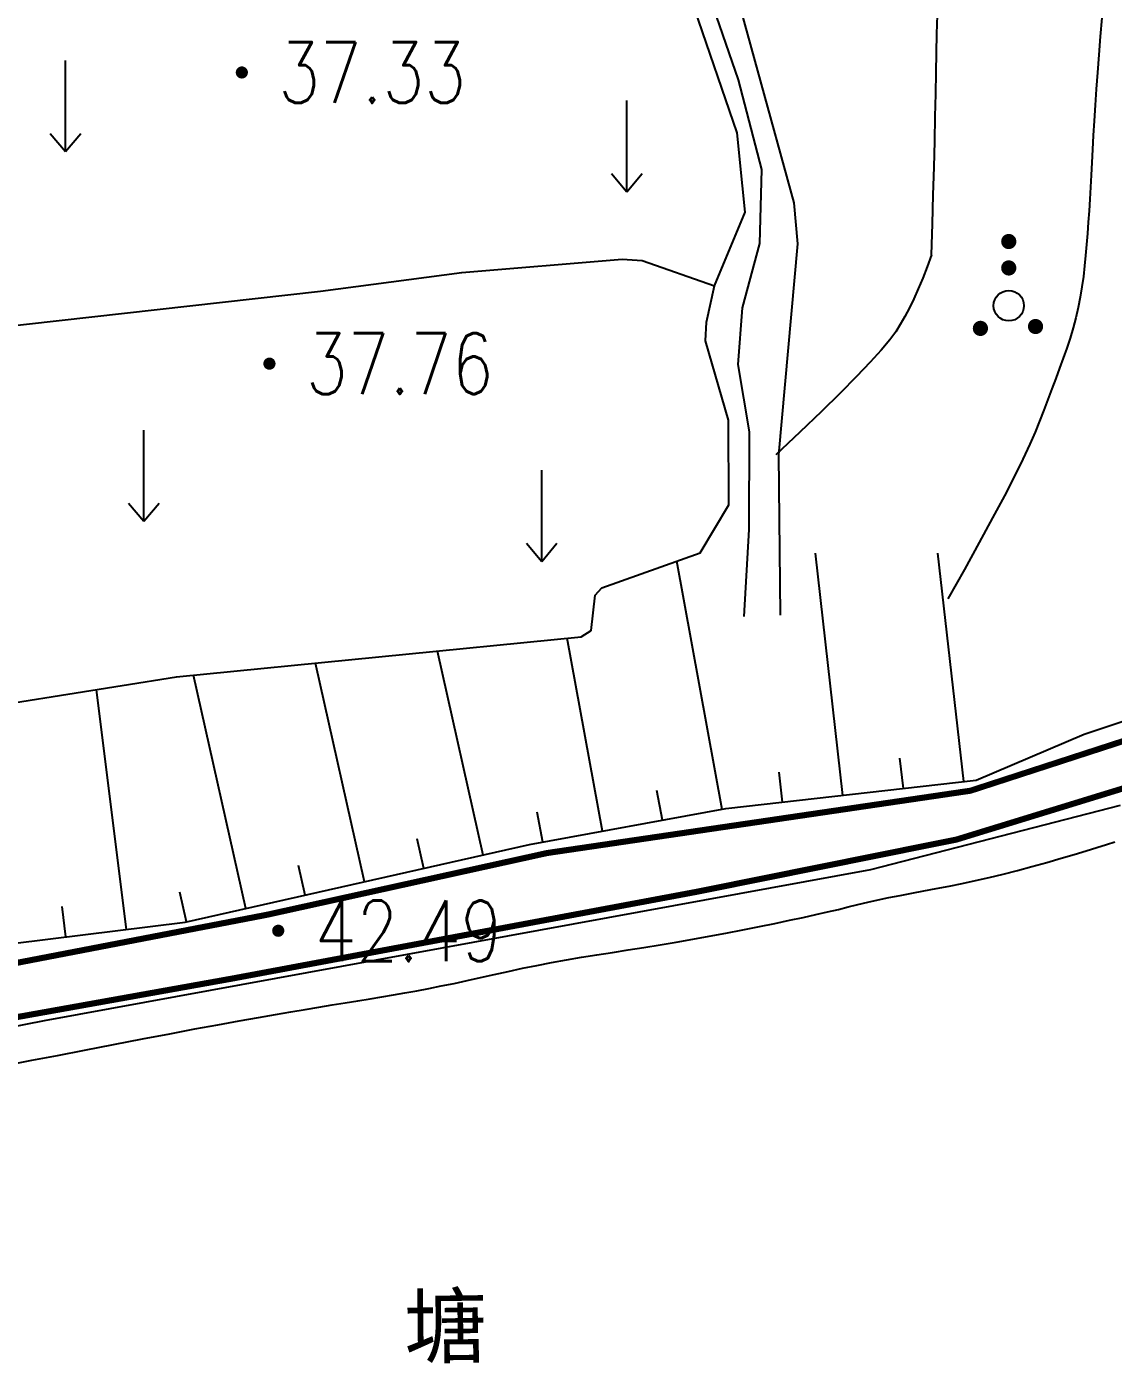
# Model space of a CAD drawing. Extents: x 39624947 to 39626627, y 3418539 to 3418836.
# Drawn here: x 39626481.72 to 39626517.46, y 3418725.36 to 3418769.32 of the extents above; entities that cross this region are included whole.
import ezdxf
from ezdxf.enums import TextEntityAlignment as Align

# ---------------------------------------------------------------- set-up
doc = ezdxf.new("R2010")
doc.units = 0
doc.layers.get('0').update_dxf_attribs({"linetype": 'CONTINUOUS'})
for name, color, linetype in [('DLSS', 4, 'CONTINUOUS'), ('GCD', 7, 'CONTINUOUS'), ('PUB_WALL', 9, 'CONTINUOUS')]:
    doc.layers.add(name, color=color, linetype=linetype)
doc.styles.add('HZ', font='rs.shx', dxfattribs={"width": 0.8, "bigfont": 'hztxt.shx'})
doc.styles.add('等线体', font='simhei.ttf')

# ---------------------------------------------------------------- blocks, each defined once
blk = doc.blocks.new('GC160')
at = {"const_width": 0.25}
for points in [[(1.584, 3.353, 1), (1.834, 3.353, 1)], [(1.584, 2.484, 1), (1.834, 2.484, 1)], [(0.652, 0.496, 1), (0.902, 0.496, 1)], [(2.464, 0.558, 1), (2.714, 0.558, 1)]]:
    blk.add_lwpolyline(points, format="xyb", close=True, dxfattribs=at)
blk.add_circle((1.709, 1.242), 0.5)
blk = doc.blocks.new('GC120')
for p, q in [((0, 0), (0, 3)), ((-0.5, 0.6), (0, 0)), ((0, 0), (0.5, 0.6))]:
    blk.add_line(p, q)
blk = doc.blocks.new('GC200')
at = {"linetype": 'Continuous', "const_width": 0.2, "flags": 128}
blk.add_lwpolyline([(-0.1, 0, 1), (0.1, 0, 1)], format="xyb", close=True, dxfattribs=at)
blk = doc.blocks.new('333377777')
at = {"layer": 'PUB_WALL', "color": 252, "ltscale": 0.01}
for p, q in [((39623252.681, 3417547.801, 51.487), (39623251.189, 3417555.964, 51.487)), ((39623256.654, 3417548.263, 51.487), (39623255.746, 3417556.23, 51.487)), ((39623260.628, 3417548.716, 51.487), (39623259.772, 3417556.223, 51.487)), ((39623248.746, 3417547.082, 51.487), (39623247.585, 3417553.432, 51.487)), ((39623244.824, 3417546.301, 51.487), (39623243.316, 3417553.008, 51.487)), ((39623240.922, 3417545.423, 51.487), (39623239.305, 3417552.61, 51.487)), ((39623237.019, 3417544.546, 51.487), (39623235.295, 3417552.212, 51.487)), ((39623233.084, 3417543.856, 51.487), (39623232.107, 3417551.738, 51.487)), ((39623258.641, 3417548.49, 51.487), (39623258.528, 3417549.483, 51.487)), ((39623254.667, 3417548.037, 51.487), (39623254.554, 3417549.03, 51.487)), ((39623250.714, 3417547.442, 51.487), (39623250.534, 3417548.425, 51.487)), ((39623246.779, 3417546.722, 51.487), (39623246.599, 3417547.706, 51.487)), ((39623242.873, 3417545.862, 51.487), (39623242.653, 3417546.838, 51.487)), ((39623238.97, 3417544.985, 51.487), (39623238.751, 3417545.96, 51.487)), ((39623235.068, 3417544.107, 51.487), (39623234.848, 3417545.083, 51.487)), ((39623231.099, 3417543.609, 51.487), (39623230.976, 3417544.602, 51.487))]:
    blk.add_line(p, q, dxfattribs=at)
for points, elevation in [([(39623259.563, 3417566.039), (39623259.595, 3417567.054), (39623259.623, 3417568.016), (39623259.649, 3417568.925), (39623259.671, 3417569.782), (39623259.69, 3417570.586), (39623259.705, 3417571.338), (39623259.718, 3417572.037), (39623259.727, 3417572.683), (39623259.74, 3417573.303), (39623259.762, 3417573.923)], 39), ([(39623265.17, 3417573.839), (39623265.115, 3417573.219), (39623265.068, 3417572.619), (39623265.025, 3417572.041), (39623264.986, 3417571.487), (39623264.95, 3417570.956), (39623264.917, 3417570.45), (39623264.887, 3417569.967), (39623264.86, 3417569.507), (39623264.836, 3417569.071), (39623264.815, 3417568.659), (39623264.795, 3417568.263), (39623264.773, 3417567.873), (39623264.749, 3417567.489), (39623264.723, 3417567.112), (39623264.695, 3417566.742), (39623264.666, 3417566.379), (39623264.634, 3417566.022), (39623264.601, 3417565.672), (39623264.562, 3417565.327), (39623264.514, 3417564.984), (39623264.455, 3417564.643), (39623264.387, 3417564.305), (39623264.308, 3417563.969), (39623264.22, 3417563.635), (39623264.122, 3417563.304), (39623264.014, 3417562.975), (39623263.9, 3417562.645), (39623263.781, 3417562.311), (39623263.657, 3417561.972), (39623263.529, 3417561.628), (39623263.397, 3417561.281), (39623263.261, 3417560.929), (39623263.12, 3417560.572), (39623262.975, 3417560.211), (39623262.801, 3417559.808), (39623262.574, 3417559.323), (39623262.295, 3417558.758), (39623261.962, 3417558.112), (39623261.577, 3417557.385), (39623261.138, 3417556.578), (39623260.646, 3417555.69), (39623260.102, 3417554.721)], 40), ([(39623227.578, 3417551.016), (39623234.739, 3417552.157), (39623248.045, 3417553.478), (39623248.372, 3417553.685), (39623248.504, 3417554.844), (39623248.724, 3417555.09), (39623251.96, 3417556.237), (39623252.899, 3417557.813), (39623252.888, 3417560.602), (39623252.136, 3417563.206), (39623252.163, 3417563.828), (39623252.433, 3417565.025), (39623253.437, 3417567.444), (39623253.347, 3417568.305), (39623253.178, 3417570.047), (39623251.786, 3417574.107)], 51.487), ([(39623252.386, 3417574.175), (39623253.208, 3417571.8), (39623253.97, 3417568.849), (39623253.908, 3417566.41), (39623253.334, 3417564.298), (39623253.193, 3417562.428), (39623253.572, 3417560.222), (39623253.561, 3417557.008), (39623253.394, 3417554.143)], 51.487), ([(39623216.778, 3417566.679), (39623220.362, 3417565.322), (39623224.657, 3417564.107), (39623228.71, 3417563.633), (39623239.466, 3417564.84), (39623244.114, 3417565.457), (39623249.389, 3417565.895), (39623250.047, 3417565.855), (39623252.433, 3417565.025)], 51.487), ([(39623261.038, 3417548.763), (39623264.589, 3417550.275), (39623275.208, 3417553.825)], 51.487), ([(39623265.769, 3417547.933), (39623257.555, 3417545.817), (39623230.386, 3417540.844), (39623215.618, 3417537.951)], 51.487), ([(39623205.558, 3417538.292), (39623210.667, 3417539.522), (39623216.664, 3417541.061), (39623225.971, 3417542.974), (39623235.014, 3417544.095), (39623246.339, 3417546.642), (39623252.807, 3417547.825), (39623261.038, 3417548.763)], 51.487)]:
    blk.add_lwpolyline(points, dxfattribs=dict(at, elevation=elevation))
for points in [[(39623254.603, 3417554.185), (39623254.547, 3417559.464), (39623255.173, 3417566.4), (39623255.044, 3417567.751), (39623252.655, 3417576.444), (39623252.579, 3417577.508), (39623257.102, 3417591.065), (39623257.229, 3417594.981), (39623256.735, 3417596.336), (39623256.683, 3417597.211), (39623260.22, 3417603.411), (39623263.54, 3417610.256), (39623264.05, 3417614.21), (39623264.094, 3417615.539), (39623262.158, 3417623.343)], [(39623259.563, 3417566.039), (39623259.421, 3417565.646), (39623259.277, 3417565.275), (39623259.132, 3417564.925), (39623258.986, 3417564.597), (39623258.839, 3417564.291), (39623258.69, 3417564.007), (39623258.54, 3417563.744), (39623258.388, 3417563.503), (39623258.194, 3417563.239), (39623257.914, 3417562.906), (39623257.549, 3417562.504), (39623257.099, 3417562.033), (39623256.564, 3417561.493), (39623255.943, 3417560.885), (39623255.238, 3417560.208), (39623254.447, 3417559.462)], [(39623229.206, 3417539.405), (39623229.98, 3417539.55), (39623230.815, 3417539.709), (39623231.711, 3417539.881), (39623232.667, 3417540.067), (39623233.621, 3417540.252), (39623234.511, 3417540.423), (39623235.336, 3417540.579), (39623236.097, 3417540.721), (39623236.794, 3417540.849), (39623237.426, 3417540.962), (39623237.994, 3417541.061), (39623238.498, 3417541.145), (39623238.963, 3417541.222), (39623239.416, 3417541.296), (39623239.856, 3417541.369), (39623240.284, 3417541.439), (39623240.699, 3417541.508), (39623241.102, 3417541.574), (39623241.492, 3417541.639), (39623241.87, 3417541.702), (39623242.247, 3417541.766), (39623242.634, 3417541.836), (39623243.033, 3417541.912), (39623243.441, 3417541.993), (39623243.861, 3417542.079), (39623244.291, 3417542.171), (39623244.732, 3417542.269), (39623245.183, 3417542.371), (39623245.644, 3417542.475), (39623246.112, 3417542.576), (39623246.587, 3417542.672), (39623247.069, 3417542.765), (39623247.558, 3417542.854), (39623248.055, 3417542.939), (39623248.559, 3417543.021), (39623249.07, 3417543.099), (39623249.587, 3417543.177), (39623250.11, 3417543.26), (39623250.639, 3417543.346), (39623251.172, 3417543.437), (39623251.712, 3417543.532), (39623252.256, 3417543.631), (39623252.806, 3417543.734), (39623253.362, 3417543.842), (39623253.904, 3417543.949), (39623254.415, 3417544.053), (39623254.895, 3417544.153), (39623255.344, 3417544.248), (39623255.761, 3417544.34), (39623256.147, 3417544.428), (39623256.502, 3417544.511), (39623256.825, 3417544.591), (39623257.139, 3417544.669), (39623257.468, 3417544.746), (39623257.81, 3417544.822), (39623258.165, 3417544.899), (39623258.534, 3417544.974), (39623258.917, 3417545.049), (39623259.314, 3417545.124), (39623259.724, 3417545.198), (39623260.146, 3417545.277), (39623260.577, 3417545.363), (39623261.018, 3417545.458), (39623261.467, 3417545.562), (39623261.926, 3417545.673), (39623262.394, 3417545.793), (39623262.871, 3417545.922), (39623263.358, 3417546.058), (39623263.829, 3417546.195), (39623264.261, 3417546.321), (39623264.653, 3417546.439), (39623265.006, 3417546.547), (39623265.319, 3417546.646), (39623265.593, 3417546.736)]]:
    blk.add_lwpolyline(points, dxfattribs=at)
ref = blk.add_blockref('GC200', (39623236.883, 3417572.037, 37.33), dxfattribs=at)
ref.add_attrib('height', '37.33', dxfattribs={"layer": 'GCD', "linetype": 'Continuous', "height": 2, "style": 'HZ', "width": 0.8}).set_placement((39623238.083, 3417572.037, 37.33), align=Align.MIDDLE_LEFT)
for name, p in [('GC120', (39623231.084, 3417569.435, 51.487)), ('GC120', (39623249.546, 3417568.112, 51.487)), ('GC160', (39623260.398, 3417563.124, 51.487)), ('GC120', (39623233.659, 3417557.277, 51.487)), ('GC120', (39623246.746, 3417555.952, 51.487))]:
    blk.add_blockref(name, p, dxfattribs=at)
ref = blk.add_blockref('GC200', (39623237.791, 3417562.46, 37.76), dxfattribs=at)
ref.add_attrib('height', '37.76', dxfattribs={"layer": 'GCD', "linetype": 'Continuous', "height": 2, "style": 'HZ', "width": 0.8}).set_placement((39623238.991, 3417562.46, 37.76), align=Align.MIDDLE_LEFT)
ref = blk.add_blockref('GC200', (39623238.08, 3417543.809, 42.49), dxfattribs=at)
ref.add_attrib('height', '42.49', dxfattribs={"layer": 'GCD', "linetype": 'Continuous', "height": 2, "style": 'HZ', "width": 0.8}).set_placement((39623239.28, 3417543.809, 42.49), align=Align.MIDDLE_LEFT)
at = {"layer": 'PUB_WALL', "color": 252, "ltscale": 0.01, "style": '等线体'}
blk.add_text('塘', height=2, rotation=0.697, dxfattribs=at).set_placement((39623243.587, 3417530.852, 51.487), align=Align.MIDDLE)

msp = doc.modelspace()

# ---------------------------------------------------------------- linework, layer by layer
at = {"layer": 'DLSS', "linetype": 'Continuous', "const_width": 0.2, "elevation": 51.487, "flags": 128}
for points in [[(39626561.468, 3418776.839), (39626557.192, 3418772.586), (39626547.865, 3418764.367), (39626538.687, 3418755.976), (39626536.999, 3418754.419), (39626528.721, 3418748.243), (39626526.857, 3418747.592), (39626523.562, 3418746.297), (39626519.821, 3418744.895), (39626512.308, 3418742.587), (39626503.758, 3418740.867), (39626488.527, 3418738.022), (39626458.252, 3418732.603), (39626458.115, 3418732.302)], [(39626389.223, 3418726.368), (39626393.976, 3418726.528), (39626398.922, 3418727.121), (39626411.224, 3418729.476), (39626416.678, 3418730.649), (39626422.081, 3418731.75), (39626428.867, 3418732.603), (39626438.299, 3418733.496), (39626457.203, 3418733.726), (39626466.282, 3418735.625), (39626489.63, 3418740.113), (39626498.837, 3418742.142), (39626512.76, 3418744.191), (39626523.359, 3418747.636), (39626526.33, 3418749.103)]]:
    msp.add_lwpolyline(points, dxfattribs=at)

# ---------------------------------------------------------------- block references
at = {"linetype": 'Continuous'}
msp.add_blockref('333377777', (3251.913, 1195.776), dxfattribs=at)

doc.saveas('drawing.dxf')
